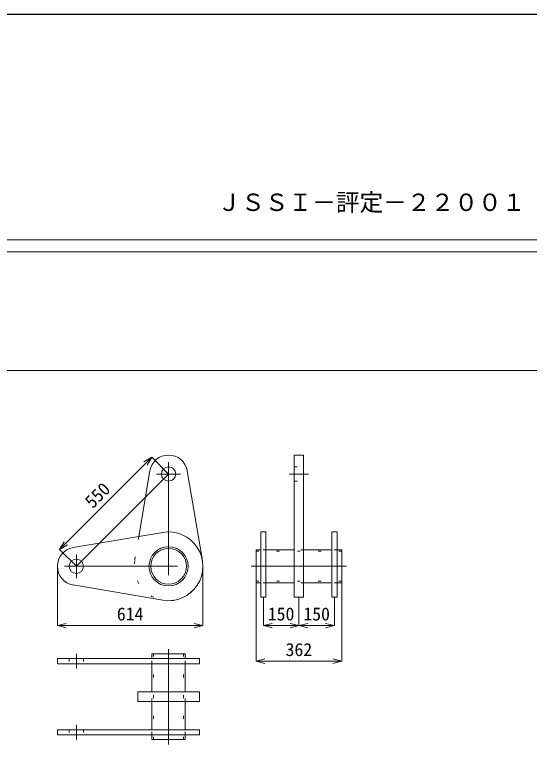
# Model space of a CAD drawing. Units: millimetres on the paper. Extents: x -210 to 210, y -148 to 148.
# Drawn here: x 54.9 to 98.3, y 78.5 to 140 of the extents above; entities that cross this region are included whole.
import ezdxf
from ezdxf.enums import TextEntityAlignment as Align

# ---------------------------------------------------------------- set-up
doc = ezdxf.new("R2010")
doc.units = ezdxf.units.MM
for name, pattern in [('CHAIN', [18.5, 12, -1.5, 3.5, -1.5]), ('CHAIN_DOUBLE_DASH', [23.5, 12, -1.5, 3.5, -1.5, 3.5, -1.5]), ('DOTTED', [1.75, 0.25, -1.5]), ('USER3', [1, 0.5, -0.5])]:
    doc.linetypes.add(name, pattern=pattern)
for name, color, linetype, lineweight in [('0-0_レイヤ0', 2, 'Continuous', 18), ('0-1_レイヤ14', 7, 'Continuous', 13), ('0-2_レイヤ15', 3, 'USER3', 18)]:
    doc.layers.add(name, color=color, linetype=linetype, lineweight=lineweight)
doc.styles.add('ＭＳ ゴシック', font='')
doc.styles.get('ＭＳ ゴシック').set_extended_font_data('MS Gothic')

msp = doc.modelspace()

# ---------------------------------------------------------------- linework, layer by layer
at = {"layer": '0-0_レイヤ0'}
for p, q in [((79.281, 102.854), (78.481, 102.854)), ((78.481, 102.854), (78.481, 90.874)), ((66.304, 101.522), (65.367, 95.989)), ((69.459, 101.522), (70.741, 93.959)), ((59.834, 95.052), (67.397, 96.334)), ((75.661, 96.374), (76.101, 96.374)), ((75.661, 96.374), (75.661, 90.874)), ((76.101, 96.374), (76.101, 90.874)), ((81.661, 96.374), (82.101, 96.374)), ((81.661, 96.374), (81.661, 90.874)), ((82.101, 96.374), (82.101, 90.874)), ((75.661, 94.872), (75.261, 94.872)), ((75.261, 94.872), (75.261, 92.076)), ((78.481, 94.872), (76.101, 94.872)), ((81.661, 94.872), (79.281, 94.872)), ((82.501, 94.872), (82.101, 94.872)), ((82.501, 94.872), (82.501, 92.076)), ((59.834, 91.897), (67.397, 90.615)), ((75.661, 92.076), (75.261, 92.076)), ((78.481, 92.076), (76.101, 92.076)), ((81.661, 92.076), (79.281, 92.076)), ((82.501, 92.076), (82.101, 92.076)), ((75.661, 90.874), (76.101, 90.874)), ((81.661, 90.874), (82.101, 90.874)), ((58.501, 85.694), (58.501, 85.254)), ((58.501, 85.694), (70.481, 85.694)), ((66.483, 85.694), (66.483, 86.094)), ((66.483, 86.094), (69.279, 86.094)), ((69.279, 85.694), (69.279, 86.094)), ((70.481, 85.694), (70.481, 85.254)), ((58.501, 85.254), (70.481, 85.254)), ((66.483, 82.874), (66.483, 85.254)), ((69.279, 82.874), (69.279, 85.254)), ((65.279, 82.074), (65.279, 82.874)), ((65.279, 82.874), (70.481, 82.874)), ((66.483, 79.694), (66.483, 82.074)), ((69.279, 79.694), (69.279, 82.074)), ((58.501, 79.694), (58.501, 79.254)), ((58.501, 79.694), (70.481, 79.694)), ((70.481, 79.694), (70.481, 79.254)), ((58.501, 79.254), (70.481, 79.254)), ((66.483, 78.854), (66.483, 79.254)), ((66.483, 78.854), (69.279, 78.854)), ((69.279, 78.854), (69.279, 79.254))]:
    msp.add_line(p, q, dxfattribs=at)
at = {"layer": '0-0_レイヤ0', "color": 4, "lineweight": 13}
for p, q in [((66.464, 102.668), (58.687, 94.888)), ((66.464, 102.668), (65.801, 102.27)), ((66.464, 102.668), (66.066, 102.005)), ((67.878, 101.254), (66.464, 102.668)), ((58.687, 94.888), (59.085, 95.551)), ((58.687, 94.888), (59.35, 95.286)), ((60.102, 93.474), (58.687, 94.888)), ((58.502, 93.474), (58.502, 88.474)), ((70.782, 93.474), (70.782, 88.474)), ((75.261, 92.076), (75.261, 85.474)), ((82.501, 92.076), (82.501, 85.474)), ((75.881, 90.874), (75.881, 88.474)), ((78.881, 90.874), (78.881, 88.474)), ((81.881, 90.874), (81.881, 88.474)), ((58.502, 88.474), (59.252, 88.662)), ((70.782, 88.474), (70.032, 88.662)), ((75.881, 88.474), (76.631, 88.662)), ((78.881, 88.474), (78.131, 88.662)), ((78.881, 88.474), (79.631, 88.662)), ((81.881, 88.474), (81.131, 88.662)), ((58.502, 88.474), (59.252, 88.287)), ((58.502, 88.474), (70.782, 88.474)), ((70.782, 88.474), (70.032, 88.287)), ((75.881, 88.474), (76.631, 88.287)), ((75.881, 88.474), (78.881, 88.474)), ((78.881, 88.474), (78.131, 88.287)), ((78.881, 88.474), (79.631, 88.287)), ((78.881, 88.474), (81.881, 88.474)), ((81.881, 88.474), (81.131, 88.287)), ((75.261, 85.474), (76.011, 85.662)), ((82.501, 85.474), (81.751, 85.662)), ((75.261, 85.474), (76.011, 85.287)), ((75.261, 85.474), (82.501, 85.474)), ((82.501, 85.474), (81.751, 85.287))]:
    msp.add_line(p, q, dxfattribs=at)
at = {"layer": '0-0_レイヤ0', "color": 4, "linetype": 'CHAIN'}
for p, q in [((67.878, 102.259), (67.882, 92.714)), ((68.886, 101.254), (66.876, 101.254)), ((78.081, 101.254), (79.681, 101.254)), ((60.102, 94.479), (60.102, 92.469)), ((59.097, 93.474), (68.642, 93.474)), ((74.861, 93.474), (82.901, 93.474)), ((67.881, 78.454), (67.881, 86.494)), ((60.101, 84.854), (60.101, 86.094)), ((60.101, 78.854), (60.101, 80.094))]:
    msp.add_line(p, q, dxfattribs=at)
at = {"layer": '0-0_レイヤ0', "linetype": 'DOTTED'}
for p, q in [((78.481, 101.854), (79.281, 101.854)), ((78.481, 100.654), (79.281, 100.654)), ((65.367, 95.989), (65.022, 93.959)), ((76.101, 94.872), (75.661, 94.872)), ((79.281, 94.872), (78.481, 94.872)), ((82.101, 94.872), (81.661, 94.872)), ((82.501, 94.74), (75.261, 94.74)), ((82.501, 92.208), (75.261, 92.208)), ((76.101, 92.076), (75.661, 92.076)), ((79.281, 92.076), (78.481, 92.076)), ((82.101, 92.076), (81.661, 92.076)), ((59.501, 85.694), (59.501, 85.254)), ((60.701, 85.694), (60.701, 85.254)), ((66.483, 85.254), (66.483, 85.694)), ((66.615, 78.854), (66.615, 86.094)), ((69.147, 78.854), (69.147, 86.094)), ((69.279, 85.254), (69.279, 85.694)), ((66.483, 82.074), (66.483, 82.874)), ((69.279, 82.074), (69.279, 82.874)), ((59.501, 79.694), (59.501, 79.254)), ((60.701, 79.694), (60.701, 79.254)), ((66.483, 79.254), (66.483, 79.694)), ((69.279, 79.254), (69.279, 79.694))]:
    msp.add_line(p, q, dxfattribs=at)
at = {"layer": '0-0_レイヤ0', "color": 4, "linetype": 'CHAIN_DOUBLE_DASH'}
msp.add_line((60.102, 93.474), (67.878, 101.254), dxfattribs=at)
at = {"layer": '0-0_レイヤ0'}
for points in [[(79.281, 102.854), (79.281, 90.874), (78.481, 90.874)], [(65.279, 82.074), (70.481, 82.074), (70.481, 82.874)]]:
    msp.add_lwpolyline(points, dxfattribs=at)
for centre, radius in [((67.882, 101.254), 0.605), ((67.882, 93.474), 1.652), ((67.882, 93.474), 1.51), ((60.102, 93.474), 0.605)]:
    msp.add_circle(centre, radius, dxfattribs=at)
for centre, radius, start, end in [((67.882, 101.254), 1.6, 9.61897, 170.38103), ((67.882, 93.474), 2.9, 260.38103, 99.61897), ((60.102, 93.474), 1.6, 99.61897, 260.38103)]:
    msp.add_arc(centre, radius, start, end, dxfattribs=at)
at = {"layer": '0-0_レイヤ0', "linetype": 'DOTTED'}
msp.add_arc((67.882, 93.474), 2.9, 170.38103, 9.61897, dxfattribs=at)
at = {"layer": '0-1_レイヤ14', "lineweight": 18}
msp.add_line((200, 110), (-200, 110), dxfattribs=at)
at = {"layer": '0-2_レイヤ15', "color": 2, "linetype": 'Continuous', "lineweight": 25}
msp.add_line((200, 140), (-200, 140), dxfattribs=at)
at = {"layer": '0-2_レイヤ15', "color": 2, "linetype": 'Continuous'}
for p, q in [((200, 121), (-200, 121)), ((200, 120), (-200, 120))]:
    msp.add_line(p, q, dxfattribs=at)

# ---------------------------------------------------------------- texts
at = {"layer": '0-0_レイヤ0', "color": 7, "style": 'ＭＳ ゴシック'}
msp.add_text('550', height=1.1, rotation=45.013, dxfattribs=at).set_placement((61.709, 98.053), align=Align.BOTTOM_LEFT)
for s, p in [('614', (63.517, 88.574)), ('150', (76.256, 88.574)), ('150', (79.256, 88.574)), ('362', (77.756, 85.574))]:
    msp.add_text(s, height=1.1, dxfattribs=at).set_placement(p, align=Align.BOTTOM_LEFT)
at = {"layer": '0-1_レイヤ14', "style": 'ＭＳ ゴシック'}
msp.add_text('ＪＳＳＩ－評定－２２００１', height=1.466, dxfattribs=at).set_placement((72, 123), align=Align.BOTTOM_LEFT)

doc.saveas('drawing.dxf')
